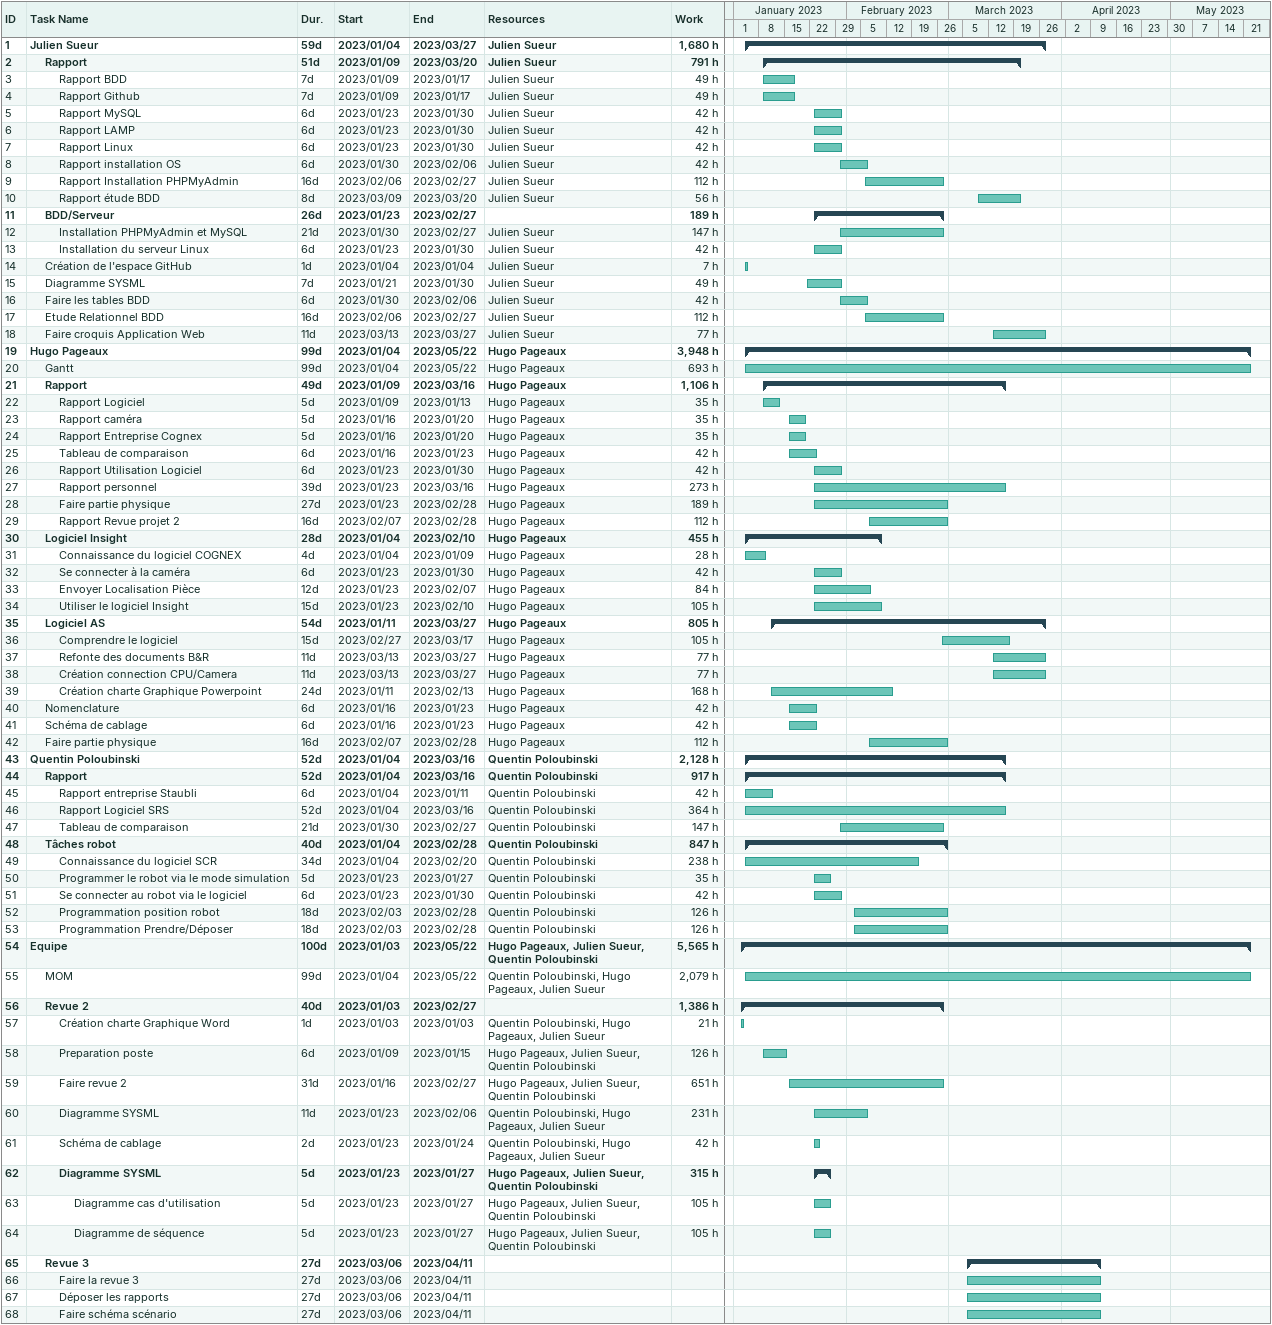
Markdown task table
| ID | Level | Task | Duration | Start | Finish | Resources | Work (h) |
|---|---|---|---|---|---|---|---|
| 1 | 1 | **Julien Sueur** | 59d | 2023-01-04 | 2023-03-27 | Julien Sueur | 1680 |
| 2 | 2 | **Rapport** | 51d | 2023-01-09 | 2023-03-20 | Julien Sueur | 791 |
| 3 | 3 | Rapport BDD | 7d | 2023-01-09 | 2023-01-17 | Julien Sueur | 49 |
| 4 | 3 | Rapport Github | 7d | 2023-01-09 | 2023-01-17 | Julien Sueur | 49 |
| 5 | 3 | Rapport MySQL | 6d | 2023-01-23 | 2023-01-30 | Julien Sueur | 42 |
| 6 | 3 | Rapport LAMP | 6d | 2023-01-23 | 2023-01-30 | Julien Sueur | 42 |
| 7 | 3 | Rapport Linux | 6d | 2023-01-23 | 2023-01-30 | Julien Sueur | 42 |
| 8 | 3 | Rapport installation OS | 6d | 2023-01-30 | 2023-02-06 | Julien Sueur | 42 |
| 9 | 3 | Rapport Installation PHPMyAdmin | 16d | 2023-02-06 | 2023-02-27 | Julien Sueur | 112 |
| 10 | 3 | Rapport étude BDD | 8d | 2023-03-09 | 2023-03-20 | Julien Sueur | 56 |
| 11 | 2 | **BDD/Serveur** | 26d | 2023-01-23 | 2023-02-27 |  | 189 |
| 12 | 3 | Installation PHPMyAdmin et MySQL | 21d | 2023-01-30 | 2023-02-27 | Julien Sueur | 147 |
| 13 | 3 | Installation du serveur Linux | 6d | 2023-01-23 | 2023-01-30 | Julien Sueur | 42 |
| 14 | 2 | Création de l'espace GitHub | 1d | 2023-01-04 | 2023-01-04 | Julien Sueur | 7 |
| 15 | 2 | Diagramme SYSML | 7d | 2023-01-21 | 2023-01-30 | Julien Sueur | 49 |
| 16 | 2 | Faire les tables BDD | 6d | 2023-01-30 | 2023-02-06 | Julien Sueur | 42 |
| 17 | 2 | Etude Relationnel BDD | 16d | 2023-02-06 | 2023-02-27 | Julien Sueur | 112 |
| 18 | 2 | Faire croquis Application Web | 11d | 2023-03-13 | 2023-03-27 | Julien Sueur | 77 |
| 19 | 1 | **Hugo Pageaux** | 99d | 2023-01-04 | 2023-05-22 | Hugo Pageaux | 3948 |
| 20 | 2 | Gantt | 99d | 2023-01-04 | 2023-05-22 | Hugo Pageaux | 693 |
| 21 | 2 | **Rapport** | 49d | 2023-01-09 | 2023-03-16 | Hugo Pageaux | 1106 |
| 22 | 3 | Rapport Logiciel | 5d | 2023-01-09 | 2023-01-13 | Hugo Pageaux | 35 |
| 23 | 3 | Rapport caméra | 5d | 2023-01-16 | 2023-01-20 | Hugo Pageaux | 35 |
| 24 | 3 | Rapport Entreprise Cognex | 5d | 2023-01-16 | 2023-01-20 | Hugo Pageaux | 35 |
| 25 | 3 | Tableau de comparaison | 6d | 2023-01-16 | 2023-01-23 | Hugo Pageaux | 42 |
| 26 | 3 | Rapport Utilisation Logiciel | 6d | 2023-01-23 | 2023-01-30 | Hugo Pageaux | 42 |
| 27 | 3 | Rapport personnel | 39d | 2023-01-23 | 2023-03-16 | Hugo Pageaux | 273 |
| 28 | 3 | Faire partie physique | 27d | 2023-01-23 | 2023-02-28 | Hugo Pageaux | 189 |
| 29 | 3 | Rapport Revue projet 2 | 16d | 2023-02-07 | 2023-02-28 | Hugo Pageaux | 112 |
| 30 | 2 | **Logiciel Insight** | 28d | 2023-01-04 | 2023-02-10 | Hugo Pageaux | 455 |
| 31 | 3 | Connaissance du logiciel COGNEX | 4d | 2023-01-04 | 2023-01-09 | Hugo Pageaux | 28 |
| 32 | 3 | Se connecter à la caméra | 6d | 2023-01-23 | 2023-01-30 | Hugo Pageaux | 42 |
| 33 | 3 | Envoyer Localisation Pièce | 12d | 2023-01-23 | 2023-02-07 | Hugo Pageaux | 84 |
| 34 | 3 | Utiliser le logiciel Insight | 15d | 2023-01-23 | 2023-02-10 | Hugo Pageaux | 105 |
| 35 | 2 | **Logiciel AS** | 54d | 2023-01-11 | 2023-03-27 | Hugo Pageaux | 805 |
| 36 | 3 | Comprendre le logiciel | 15d | 2023-02-27 | 2023-03-17 | Hugo Pageaux | 105 |
| 37 | 3 | Refonte des documents B&R | 11d | 2023-03-13 | 2023-03-27 | Hugo Pageaux | 77 |
| 38 | 3 | Création connection CPU/Camera | 11d | 2023-03-13 | 2023-03-27 | Hugo Pageaux | 77 |
| 39 | 3 | Création charte Graphique Powerpoint | 24d | 2023-01-11 | 2023-02-13 | Hugo Pageaux | 168 |
| 40 | 2 | Nomenclature | 6d | 2023-01-16 | 2023-01-23 | Hugo Pageaux | 42 |
| 41 | 2 | Schéma de cablage | 6d | 2023-01-16 | 2023-01-23 | Hugo Pageaux | 42 |
| 42 | 2 | Faire partie physique | 16d | 2023-02-07 | 2023-02-28 | Hugo Pageaux | 112 |
| 43 | 1 | **Quentin Poloubinski** | 52d | 2023-01-04 | 2023-03-16 | Quentin Poloubinski | 2128 |
| 44 | 2 | **Rapport** | 52d | 2023-01-04 | 2023-03-16 | Quentin Poloubinski | 917 |
| 45 | 3 | Rapport entreprise Staubli | 6d | 2023-01-04 | 2023-01-11 | Quentin Poloubinski | 42 |
| 46 | 3 | Rapport Logiciel SRS | 52d | 2023-01-04 | 2023-03-16 | Quentin Poloubinski | 364 |
| 47 | 3 | Tableau de comparaison | 21d | 2023-01-30 | 2023-02-27 | Quentin Poloubinski | 147 |
| 48 | 2 | **Tâches robot** | 40d | 2023-01-04 | 2023-02-28 | Quentin Poloubinski | 847 |
| 49 | 3 | Connaissance du logiciel SCR | 34d | 2023-01-04 | 2023-02-20 | Quentin Poloubinski | 238 |
| 50 | 3 | Programmer le robot via le mode simulation | 5d | 2023-01-23 | 2023-01-27 | Quentin Poloubinski | 35 |
| 51 | 3 | Se connecter au robot via le logiciel | 6d | 2023-01-23 | 2023-01-30 | Quentin Poloubinski | 42 |
| 52 | 3 | Programmation position robot | 18d | 2023-02-03 | 2023-02-28 | Quentin Poloubinski | 126 |
| 53 | 3 | Programmation Prendre/Déposer | 18d | 2023-02-03 | 2023-02-28 | Quentin Poloubinski | 126 |
| 54 | 1 | **Equipe** | 100d | 2023-01-03 | 2023-05-22 | Hugo Pageaux, Julien Sueur, Quentin Poloubinski | 5565 |
| 55 | 2 | MOM | 99d | 2023-01-04 | 2023-05-22 | Quentin Poloubinski, Hugo Pageaux, Julien Sueur | 2079 |
| 56 | 2 | **Revue 2** | 40d | 2023-01-03 | 2023-02-27 |  | 1386 |
| 57 | 3 | Création charte Graphique Word | 1d | 2023-01-03 | 2023-01-03 | Quentin Poloubinski, Hugo Pageaux, Julien Sueur | 21 |
| 58 | 3 | Preparation poste | 6d | 2023-01-09 | 2023-01-15 | Hugo Pageaux, Julien Sueur, Quentin Poloubinski | 126 |
| 59 | 3 | Faire revue 2 | 31d | 2023-01-16 | 2023-02-27 | Hugo Pageaux, Julien Sueur, Quentin Poloubinski | 651 |
| 60 | 3 | Diagramme SYSML | 11d | 2023-01-23 | 2023-02-06 | Quentin Poloubinski, Hugo Pageaux, Julien Sueur | 231 |
| 61 | 3 | Schéma de cablage | 2d | 2023-01-23 | 2023-01-24 | Quentin Poloubinski, Hugo Pageaux, Julien Sueur | 42 |
| 62 | 3 | **Diagramme SYSML** | 5d | 2023-01-23 | 2023-01-27 | Hugo Pageaux, Julien Sueur, Quentin Poloubinski | 315 |
| 63 | 4 | Diagramme cas d'utilisation | 5d | 2023-01-23 | 2023-01-27 | Hugo Pageaux, Julien Sueur, Quentin Poloubinski | 105 |
| 64 | 4 | Diagramme de séquence | 5d | 2023-01-23 | 2023-01-27 | Hugo Pageaux, Julien Sueur, Quentin Poloubinski | 105 |
| 65 | 2 | **Revue 3** | 27d | 2023-03-06 | 2023-04-11 |  |  |
| 66 | 3 | Faire la revue 3 | 27d | 2023-03-06 | 2023-04-11 |  |  |
| 67 | 3 | Déposer les rapports | 27d | 2023-03-06 | 2023-04-11 |  |  |
| 68 | 3 | Faire schéma scénario | 27d | 2023-03-06 | 2023-04-11 |  |  |
